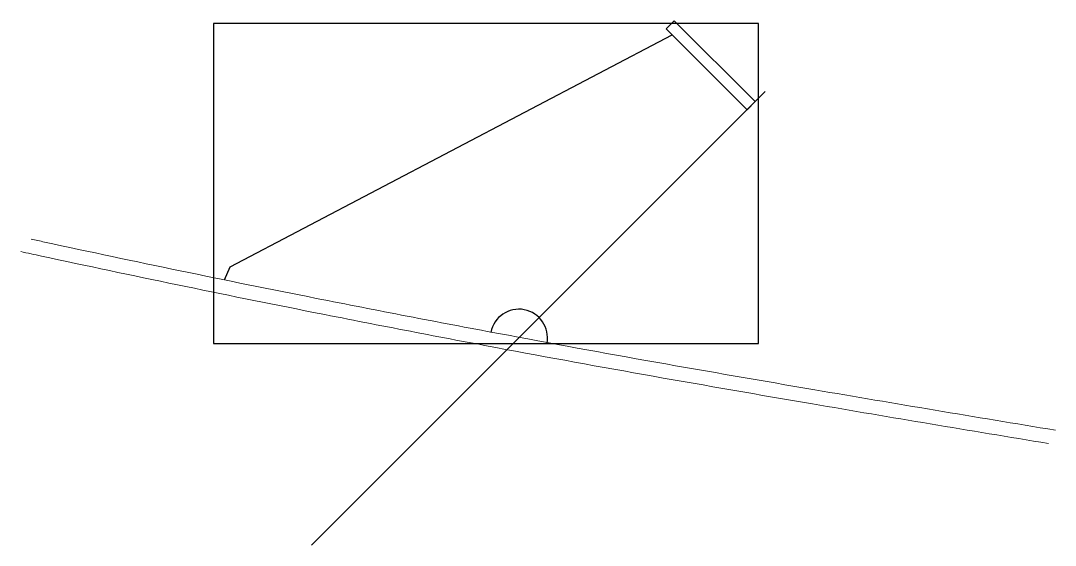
# Model space of a CAD drawing. Header units: millimetres. Extents: x 686 to 2495, y 321 to 1238.
import ezdxf

# ---------------------------------------------------------------- set-up
doc = ezdxf.new("R2010")
doc.units = ezdxf.units.MM
for name, color, linetype in [('-1202', 7, 'Continuous'), ('100-DF1', 7, 'Continuous'), ('200-CO3', 7, 'Continuous'), ('Braket', 30, 'Continuous')]:
    doc.layers.add(name, color=color, linetype=linetype)

msp = doc.modelspace()

# ---------------------------------------------------------------- linework, layer by layer
at = {"layer": '-1202', "color": 7, "linetype": 'Continuous', "lineweight": 0}
for points in [[(2494.6, 521.9, -0.001737), (2074.1, 592.4, -0.00128), (1796.2, 640.7, -0.002577), (1521.3, 690.9, -0.001476), (1361.9, 721.1, -0.00111), (1202.8, 752.3, -0.004433), (727.6, 850.7, -0.000319), (704.2, 855.8, -0.000319)], [(2482.4, 498.6, -0.001704), (2069.9, 567.8, -0.00128), (1791.9, 616.1, -0.002577), (1516.6, 666.3, -0.001476), (1357.2, 696.6, -0.00111), (1198, 727.8, -0.004433), (722.3, 826.2, -0.000493), (686.1, 834.1, -0.000493)]]:
    msp.add_lwpolyline(points, format="xyb", dxfattribs=at)
at = {"color": 7, "linetype": 'Continuous', "ltscale": 3}
msp.add_lwpolyline([(1042.6, 784.5), (1052.4, 807.5), (1825, 1213)], dxfattribs=at)
msp.add_arc((1556.9, 683.3), 50, 349.3864, 168.9692, dxfattribs=at)
at = {"layer": '100-DF1', "color": 7, "linetype": 'Continuous', "lineweight": 15}
msp.add_lwpolyline([(1955.8, 1082.1), (1814.4, 1223.6), (1828.5, 1237.7), (1970, 1096.3), (1955.8, 1082.1)], dxfattribs=at)
msp.add_lwpolyline([(1955.8, 1082.1), (1814.4, 1223.6), (1828.5, 1237.7), (1970, 1096.3), (1955.8, 1082.1)], dxfattribs=at)
at = {"layer": '200-CO3', "color": 3, "linetype": 'Continuous'}
msp.add_line((1194.2, 320.6), (1987.6, 1113.9), dxfattribs=at)
at = {"layer": 'Braket'}
for p, q in [((1975.8, 1233), (1022.9, 1233)), ((1022.9, 1233), (1022.9, 673.3)), ((1975.8, 673.3), (1975.8, 1233)), ((1022.9, 673.3), (1975.8, 673.3))]:
    msp.add_line(p, q, dxfattribs=at)

doc.saveas('drawing.dxf')
